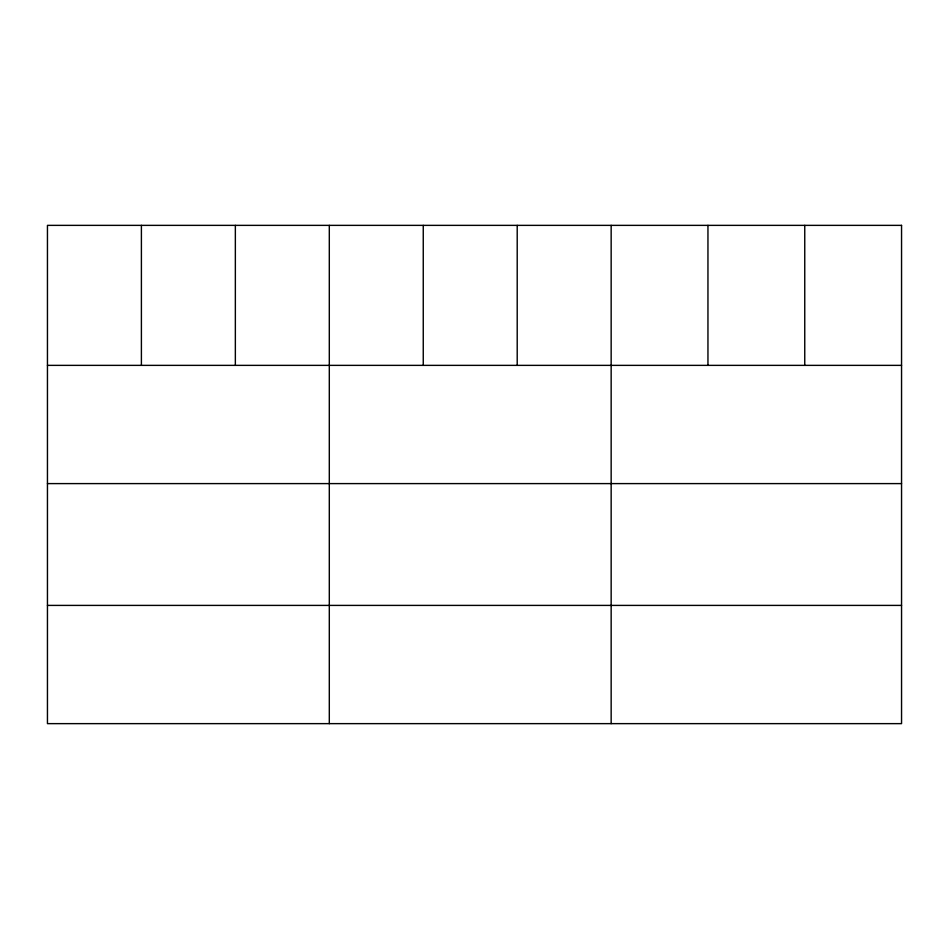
<?xml version="1.0" encoding="UTF-8"?>
<svg xmlns="http://www.w3.org/2000/svg" width="949" height="949" viewBox="0 0 949 949"><rect width="100%" height="100%" fill="white"/><g stroke="black" fill="none" stroke-linecap="round" stroke-linejoin="round"><path stroke-width="1.42" d="M47.45 365.365L901.55 365.365M47.45 483.599L901.55 483.599M47.45 605.403L901.55 605.403M804.752 225.364L804.752 365.365M707.954 225.364L707.954 365.365M611.156 225.364L611.156 723.636M517.205 225.364L517.205 365.365M423.254 225.364L423.254 365.365M329.303 225.364L329.303 723.636M235.352 225.364L235.352 365.365M141.401 225.364L141.401 365.365M901.55 225.364L47.45 225.364L47.45 723.636L901.55 723.636L901.55 225.364"/></g></svg>
